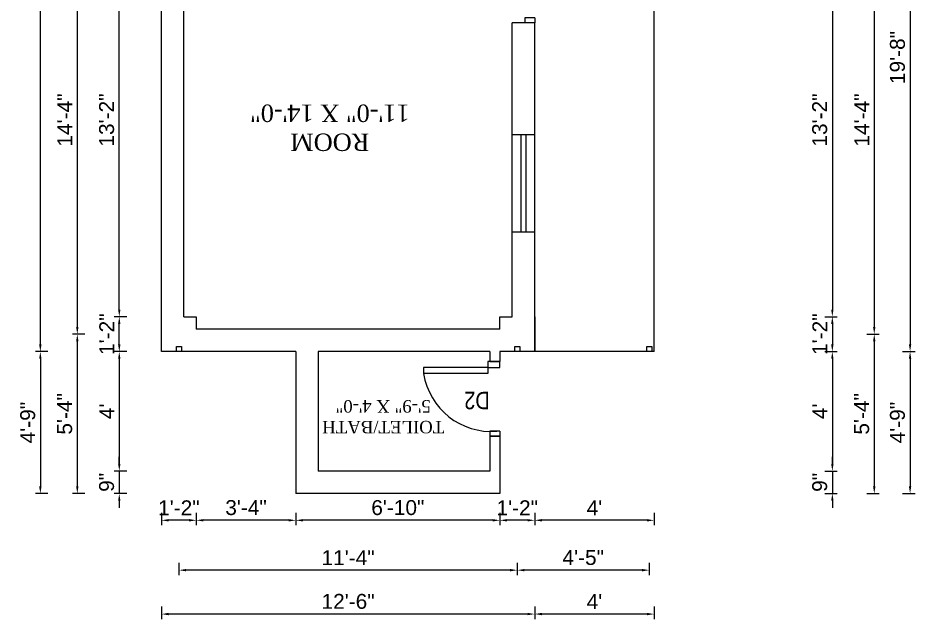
# Model space of a CAD drawing. Header units: inches. Extents: x 0 to 383786, y -45810 to 0.
# Drawn here: x 363844.1 to 364204.6, y -41003.8 to -40762.4 of the extents above; entities that cross this region are included whole.
import ezdxf

# ---------------------------------------------------------------- set-up
doc = ezdxf.new("R2010")
doc.units = ezdxf.units.IN
doc.header["$LTSCALE"] = 2
doc.header["$MEASUREMENT"] = 0
doc.header["$PDMODE"] = 34
doc.layers.get('0').update_dxf_attribs({"linetype": 'CONTINUOUS'})
doc.layers.get('DEFPOINTS').update_dxf_attribs({"color": 141, "linetype": 'CONTINUOUS'})
for name, color, linetype, lineweight in [('dimension', 160, 'CONTINUOUS', 15), ('steps', 253, 'CONTINUOUS', 20), ('truss', 1, 'CONTINUOUS', 25)]:
    doc.layers.add(name, color=color, linetype=linetype, lineweight=lineweight)
doc.styles.add('Lettring Text', font='arial.ttf')
doc.styles.get("Standard").update_dxf_attribs({"font": 'ARIALN.TTF'})
doc.dimstyles.new('Copy of Standard', dxfattribs={"dimtxt": 6, "dimasz": 2.875, "dimexe": 2, "dimexo": 4, "dimgap": 2, "dimtad": 1, "dimdec": 0, "dimrnd": 1, "dimzin": 0, "dimdsep": 46, "dimlunit": 4, "dimtxsty": 'Lettring Text', "dimcen": 0.1, "dimclrd": 7, "dimclre": 7, "dimclrt": 7, "dimazin": 0, "dimtfac": 0.645, "dimtdec": 0, "dimtmove": 1, "dimatfit": 0, "dimfxl": 3, "dimfxlon": 1, "dimtfillclr": 256, "dimtolj": 1, "dimtzin": 0, "dimlwd": -1, "dimlwe": -1, "dimarcsym": 2})

# ---------------------------------------------------------------- blocks, each defined once
blk = doc.blocks.new('*D646')
at = {"layer": 'DEFPOINTS', "color": 0, "ltscale": 0.5, "transparency": 16777216}
for p in [(364051.81, -40896.4), (364099.81, -40896.4), (364051.81, -40964.14)]:
    blk.add_point(p, dxfattribs=at)
at = {"layer": 'steps', "color": 7, "ltscale": 0.5, "transparency": 16777216}
for p, q in [((364051.81, -40961.14), (364051.81, -40966.14)), ((364099.81, -40961.14), (364099.81, -40966.14)), ((364096.93, -40964.14), (364054.68, -40964.14))]:
    blk.add_line(p, q, dxfattribs=at)
for points in [[(364054.68, -40963.66), (364054.68, -40964.62), (364051.81, -40964.14)], [(364096.93, -40963.66), (364096.93, -40964.62), (364099.81, -40964.14)]]:
    blk.add_solid(points, dxfattribs=at)
at = {"layer": 'steps', "color": 7, "ltscale": 0.5, "transparency": 16777216, "insert": (364075.81, -40959.14), "char_height": 6, "attachment_point": 5, "style": 'Lettring Text'}
blk.add_mtext("\\A1;4'", dxfattribs=at)
blk = doc.blocks.new('*D647')
at = {"layer": 'DEFPOINTS', "color": 0, "ltscale": 0.5, "transparency": 16777216}
for p in [(364051.81, -40896.4), (364037.81, -40953.4), (364037.81, -40964.14)]:
    blk.add_point(p, dxfattribs=at)
at = {"layer": 'steps', "color": 7, "ltscale": 0.5, "transparency": 16777216}
for p, q in [((364037.81, -40961.14), (364037.81, -40966.14)), ((364051.81, -40961.14), (364051.81, -40966.14)), ((364048.93, -40964.14), (364040.68, -40964.14))]:
    blk.add_line(p, q, dxfattribs=at)
for points in [[(364040.68, -40963.66), (364040.68, -40964.62), (364037.81, -40964.14)], [(364048.93, -40963.66), (364048.93, -40964.62), (364051.81, -40964.14)]]:
    blk.add_solid(points, dxfattribs=at)
at = {"layer": 'steps', "color": 7, "ltscale": 0.5, "transparency": 16777216, "insert": (364044.81, -40959.13), "char_height": 6, "attachment_point": 5, "style": 'Lettring Text'}
blk.add_mtext('\\A1;1\'-2"', dxfattribs=at)
blk = doc.blocks.new('*D648')
at = {"layer": 'DEFPOINTS', "color": 0, "ltscale": 0.5, "transparency": 16777216}
for p in [(363955.81, -40953.4), (364037.81, -40953.4), (363955.81, -40964.14)]:
    blk.add_point(p, dxfattribs=at)
at = {"layer": 'steps', "color": 7, "ltscale": 0.5, "transparency": 16777216}
for p, q in [((363955.81, -40961.14), (363955.81, -40966.14)), ((364037.81, -40961.14), (364037.81, -40966.14)), ((364034.93, -40964.14), (363958.68, -40964.14))]:
    blk.add_line(p, q, dxfattribs=at)
for points in [[(363958.68, -40963.66), (363958.68, -40964.62), (363955.81, -40964.14)], [(364034.93, -40963.66), (364034.93, -40964.62), (364037.81, -40964.14)]]:
    blk.add_solid(points, dxfattribs=at)
at = {"layer": 'steps', "color": 7, "ltscale": 0.5, "transparency": 16777216, "insert": (363996.81, -40959.08), "char_height": 6, "attachment_point": 5, "style": 'Lettring Text'}
blk.add_mtext('\\A1;6\'-10"', dxfattribs=at)
blk = doc.blocks.new('*D649')
at = {"layer": 'DEFPOINTS', "color": 0, "ltscale": 0.5, "transparency": 16777216}
for p in [(363915.81, -40887.4), (363955.81, -40953.4), (363915.81, -40964.14)]:
    blk.add_point(p, dxfattribs=at)
at = {"layer": 'steps', "color": 7, "ltscale": 0.5, "transparency": 16777216}
for p, q in [((363915.81, -40961.14), (363915.81, -40966.14)), ((363955.81, -40961.14), (363955.81, -40966.14)), ((363952.93, -40964.14), (363918.68, -40964.14))]:
    blk.add_line(p, q, dxfattribs=at)
for points in [[(363918.68, -40963.66), (363918.68, -40964.62), (363915.81, -40964.14)], [(363952.93, -40963.66), (363952.93, -40964.62), (363955.81, -40964.14)]]:
    blk.add_solid(points, dxfattribs=at)
at = {"layer": 'steps', "color": 7, "ltscale": 0.5, "transparency": 16777216, "insert": (363935.81, -40959.07), "char_height": 6, "attachment_point": 5, "style": 'Lettring Text'}
blk.add_mtext('\\A1;3\'-4"', dxfattribs=at)
blk = doc.blocks.new('*D650')
at = {"layer": 'DEFPOINTS', "color": 0, "ltscale": 0.5, "transparency": 16777216}
for p in [(363915.81, -40887.4), (363901.81, -40896.4), (363901.81, -40964.14)]:
    blk.add_point(p, dxfattribs=at)
at = {"layer": 'steps', "color": 7, "ltscale": 0.5, "transparency": 16777216}
for p, q in [((363901.81, -40961.14), (363901.81, -40966.14)), ((363915.81, -40961.14), (363915.81, -40966.14)), ((363912.93, -40964.14), (363904.68, -40964.14))]:
    blk.add_line(p, q, dxfattribs=at)
for points in [[(363904.68, -40963.66), (363904.68, -40964.62), (363901.81, -40964.14)], [(363912.93, -40963.66), (363912.93, -40964.62), (363915.81, -40964.14)]]:
    blk.add_solid(points, dxfattribs=at)
at = {"layer": 'steps', "color": 7, "ltscale": 0.5, "transparency": 16777216, "insert": (363908.81, -40959.13), "char_height": 6, "attachment_point": 5, "style": 'Lettring Text'}
blk.add_mtext('\\A1;1\'-2"', dxfattribs=at)
blk = doc.blocks.new('*D651')
at = {"layer": 'DEFPOINTS', "color": 0, "ltscale": 0.5, "transparency": 16777216}
for p in [(364044.81, -40889.4), (364097.81, -40895.4), (364044.81, -40984.17)]:
    blk.add_point(p, dxfattribs=at)
at = {"layer": 'steps', "color": 7, "ltscale": 0.5, "transparency": 16777216}
for p, q in [((364044.81, -40981.17), (364044.81, -40986.17)), ((364097.81, -40981.17), (364097.81, -40986.17)), ((364094.93, -40984.17), (364047.68, -40984.17))]:
    blk.add_line(p, q, dxfattribs=at)
for points in [[(364047.68, -40983.69), (364047.68, -40984.65), (364044.81, -40984.17)], [(364094.93, -40983.69), (364094.93, -40984.65), (364097.81, -40984.17)]]:
    blk.add_solid(points, dxfattribs=at)
at = {"layer": 'steps', "color": 7, "ltscale": 0.5, "transparency": 16777216, "insert": (364071.31, -40979.12), "char_height": 6, "attachment_point": 5, "style": 'Lettring Text'}
blk.add_mtext('\\A1;4\'-5"', dxfattribs=at)
blk = doc.blocks.new('*D652')
at = {"layer": 'DEFPOINTS', "color": 0, "ltscale": 0.5, "transparency": 16777216}
for p in [(364044.81, -40889.4), (363908.81, -40895.4), (363908.81, -40984.17)]:
    blk.add_point(p, dxfattribs=at)
at = {"layer": 'steps', "color": 7, "ltscale": 0.5, "transparency": 16777216}
for p, q in [((363908.81, -40981.17), (363908.81, -40986.17)), ((364044.81, -40981.17), (364044.81, -40986.17)), ((364041.93, -40984.17), (363911.68, -40984.17))]:
    blk.add_line(p, q, dxfattribs=at)
for points in [[(363911.68, -40983.69), (363911.68, -40984.65), (363908.81, -40984.17)], [(364041.93, -40983.69), (364041.93, -40984.65), (364044.81, -40984.17)]]:
    blk.add_solid(points, dxfattribs=at)
at = {"layer": 'steps', "color": 7, "ltscale": 0.5, "transparency": 16777216, "insert": (363976.81, -40979.16), "char_height": 6, "attachment_point": 5, "style": 'Lettring Text'}
blk.add_mtext('\\A1;11\'-4"', dxfattribs=at)
blk = doc.blocks.new('*D653')
at = {"layer": 'DEFPOINTS', "color": 0, "ltscale": 0.5, "transparency": 16777216}
for p in [(364051.81, -40896.4), (364099.81, -40896.4), (364051.81, -41001.8)]:
    blk.add_point(p, dxfattribs=at)
at = {"layer": 'steps', "color": 7, "ltscale": 0.5, "transparency": 16777216}
for p, q in [((364051.81, -40998.8), (364051.81, -41003.8)), ((364099.81, -40998.8), (364099.81, -41003.8)), ((364096.93, -41001.8), (364054.68, -41001.8))]:
    blk.add_line(p, q, dxfattribs=at)
for points in [[(364054.68, -41001.32), (364054.68, -41002.28), (364051.81, -41001.8)], [(364096.93, -41001.32), (364096.93, -41002.28), (364099.81, -41001.8)]]:
    blk.add_solid(points, dxfattribs=at)
at = {"layer": 'steps', "color": 7, "ltscale": 0.5, "transparency": 16777216, "insert": (364075.81, -40996.8), "char_height": 6, "attachment_point": 5, "style": 'Lettring Text'}
blk.add_mtext("\\A1;4'", dxfattribs=at)
blk = doc.blocks.new('*D654')
at = {"layer": 'DEFPOINTS', "color": 0, "ltscale": 0.5, "transparency": 16777216}
for p in [(363901.81, -40896.4), (364051.81, -40896.4), (363901.81, -41001.8)]:
    blk.add_point(p, dxfattribs=at)
at = {"layer": 'steps', "color": 7, "ltscale": 0.5, "transparency": 16777216}
for p, q in [((363901.81, -40998.8), (363901.81, -41003.8)), ((364051.81, -40998.8), (364051.81, -41003.8)), ((364048.93, -41001.8), (363904.68, -41001.8))]:
    blk.add_line(p, q, dxfattribs=at)
for points in [[(363904.68, -41001.32), (363904.68, -41002.28), (363901.81, -41001.8)], [(364048.93, -41001.32), (364048.93, -41002.28), (364051.81, -41001.8)]]:
    blk.add_solid(points, dxfattribs=at)
at = {"layer": 'steps', "color": 7, "ltscale": 0.5, "transparency": 16777216, "insert": (363976.81, -40996.74), "char_height": 6, "attachment_point": 5, "style": 'Lettring Text'}
blk.add_mtext('\\A1;12\'-6"', dxfattribs=at)
blk = doc.blocks.new('*D655')
at = {"layer": 'DEFPOINTS', "color": 0, "ltscale": 0.5, "transparency": 16777216}
for p in [(363884.86, -40882.4), (363901.81, -40882.4), (363901.81, -40896.4)]:
    blk.add_point(p, dxfattribs=at)
at = {"layer": 'steps', "color": 7, "ltscale": 0.5, "transparency": 16777216}
for p, q in [((363887.86, -40882.4), (363882.86, -40882.4)), ((363884.86, -40893.53), (363884.86, -40885.28)), ((363887.86, -40896.4), (363882.86, -40896.4))]:
    blk.add_line(p, q, dxfattribs=at)
for points in [[(363884.38, -40885.28), (363885.33, -40885.28), (363884.86, -40882.4)], [(363884.38, -40893.53), (363885.33, -40893.53), (363884.86, -40896.4)]]:
    blk.add_solid(points, dxfattribs=at)
at = {"layer": 'steps', "color": 7, "ltscale": 0.5, "transparency": 16777216, "insert": (363879.84, -40889.4), "char_height": 6, "attachment_point": 5, "rotation": 90, "style": 'Lettring Text'}
blk.add_mtext('\\A1;1\'-2"', dxfattribs=at)
blk = doc.blocks.new('*D656')
at = {"layer": 'DEFPOINTS', "color": 0, "ltscale": 0.5, "transparency": 16777216}
for p in [(363901.81, -40896.4), (363884.86, -40944.4), (363964.81, -40944.4)]:
    blk.add_point(p, dxfattribs=at)
at = {"layer": 'steps', "color": 7, "ltscale": 0.5, "transparency": 16777216}
for p, q in [((363887.86, -40896.4), (363882.86, -40896.4)), ((363884.86, -40899.28), (363884.86, -40941.53)), ((363887.86, -40944.4), (363882.86, -40944.4))]:
    blk.add_line(p, q, dxfattribs=at)
for points in [[(363884.38, -40899.28), (363885.33, -40899.28), (363884.86, -40896.4)], [(363884.38, -40941.53), (363885.33, -40941.53), (363884.86, -40944.4)]]:
    blk.add_solid(points, dxfattribs=at)
at = {"layer": 'steps', "color": 7, "ltscale": 0.5, "transparency": 16777216, "insert": (363879.86, -40920.4), "char_height": 6, "attachment_point": 5, "rotation": 90, "style": 'Lettring Text'}
blk.add_mtext("\\A1;4'", dxfattribs=at)
blk = doc.blocks.new('*D657')
at = {"layer": 'DEFPOINTS', "color": 0, "ltscale": 0.5, "transparency": 16777216}
for p in [(363964.81, -40944.4), (363884.86, -40953.4), (363955.81, -40953.4)]:
    blk.add_point(p, dxfattribs=at)
at = {"layer": 'steps', "color": 7, "ltscale": 0.5, "transparency": 16777216}
for p, q in [((363884.86, -40941.53), (363884.86, -40938.65)), ((363887.86, -40944.4), (363882.86, -40944.4)), ((363884.86, -40944.4), (363884.86, -40953.4)), ((363887.86, -40953.4), (363882.86, -40953.4)), ((363884.86, -40956.28), (363884.86, -40959.15))]:
    blk.add_line(p, q, dxfattribs=at)
for points in [[(363884.38, -40941.53), (363885.33, -40941.53), (363884.86, -40944.4)], [(363884.38, -40956.28), (363885.33, -40956.28), (363884.86, -40953.4)]]:
    blk.add_solid(points, dxfattribs=at)
at = {"layer": 'steps', "color": 7, "ltscale": 0.5, "transparency": 16777216, "insert": (363879.79, -40948.9), "char_height": 6, "attachment_point": 5, "rotation": 90, "style": 'Lettring Text'}
blk.add_mtext('\\A1;9"', dxfattribs=at)
blk = doc.blocks.new('*D658')
at = {"layer": 'DEFPOINTS', "color": 0, "ltscale": 0.5, "transparency": 16777216}
for p in [(363884.86, -40724.4), (363901.81, -40724.4), (363901.81, -40882.4)]:
    blk.add_point(p, dxfattribs=at)
at = {"layer": 'steps', "color": 7, "ltscale": 0.5, "transparency": 16777216}
for p, q in [((363887.86, -40724.4), (363882.86, -40724.4)), ((363884.86, -40879.53), (363884.86, -40727.28)), ((363887.86, -40882.4), (363882.86, -40882.4))]:
    blk.add_line(p, q, dxfattribs=at)
for points in [[(363884.38, -40727.28), (363885.33, -40727.28), (363884.86, -40724.4)], [(363884.38, -40879.53), (363885.33, -40879.53), (363884.86, -40882.4)]]:
    blk.add_solid(points, dxfattribs=at)
at = {"layer": 'steps', "color": 7, "ltscale": 0.5, "transparency": 16777216, "insert": (363879.79, -40803.4), "char_height": 6, "attachment_point": 5, "rotation": 90, "style": 'Lettring Text'}
blk.add_mtext('\\A1;13\'-2"', dxfattribs=at)
blk = doc.blocks.new('*D663')
at = {"layer": 'DEFPOINTS', "color": 0, "ltscale": 0.5, "transparency": 16777216}
for p in [(363901.81, -40717.4), (363868, -40889.4), (363901.81, -40889.4)]:
    blk.add_point(p, dxfattribs=at)
at = {"layer": 'steps', "color": 7, "ltscale": 0.5, "transparency": 16777216}
for p, q in [((363871, -40717.4), (363866, -40717.4)), ((363868, -40720.28), (363868, -40886.53)), ((363871, -40889.4), (363866, -40889.4))]:
    blk.add_line(p, q, dxfattribs=at)
for points in [[(363867.52, -40720.28), (363868.48, -40720.28), (363868, -40717.4)], [(363867.52, -40886.53), (363868.48, -40886.53), (363868, -40889.4)]]:
    blk.add_solid(points, dxfattribs=at)
at = {"layer": 'steps', "color": 7, "ltscale": 0.5, "transparency": 16777216, "insert": (363862.98, -40803.4), "char_height": 6, "attachment_point": 5, "rotation": 90, "style": 'Lettring Text'}
blk.add_mtext('\\A1;14\'-4"', dxfattribs=at)
blk = doc.blocks.new('*D664')
at = {"layer": 'DEFPOINTS', "color": 0, "ltscale": 0.5, "transparency": 16777216}
for p in [(363901.81, -40889.4), (363868, -40953.4), (363955.81, -40953.4)]:
    blk.add_point(p, dxfattribs=at)
at = {"layer": 'steps', "color": 7, "ltscale": 0.5, "transparency": 16777216}
for p, q in [((363871, -40889.4), (363866, -40889.4)), ((363868, -40892.28), (363868, -40950.53)), ((363871, -40953.4), (363866, -40953.4))]:
    blk.add_line(p, q, dxfattribs=at)
for points in [[(363867.52, -40892.28), (363868.48, -40892.28), (363868, -40889.4)], [(363867.52, -40950.53), (363868.48, -40950.53), (363868, -40953.4)]]:
    blk.add_solid(points, dxfattribs=at)
at = {"layer": 'steps', "color": 7, "ltscale": 0.5, "transparency": 16777216, "insert": (363862.94, -40921.4), "char_height": 6, "attachment_point": 5, "rotation": 90, "style": 'Lettring Text'}
blk.add_mtext('\\A1;5\'-4"', dxfattribs=at)
blk = doc.blocks.new('*D665')
at = {"layer": 'DEFPOINTS', "color": 0, "ltscale": 0.5, "transparency": 16777216}
for p in [(363853.14, -40569.4), (363901.81, -40569.4), (363901.81, -40896.4)]:
    blk.add_point(p, dxfattribs=at)
at = {"layer": 'steps', "color": 7, "ltscale": 0.5, "transparency": 16777216}
for p, q in [((363856.14, -40569.4), (363851.14, -40569.4)), ((363853.14, -40893.53), (363853.14, -40572.28)), ((363856.14, -40896.4), (363851.14, -40896.4))]:
    blk.add_line(p, q, dxfattribs=at)
for points in [[(363852.66, -40572.28), (363853.62, -40572.28), (363853.14, -40569.4)], [(363852.66, -40893.53), (363853.62, -40893.53), (363853.14, -40896.4)]]:
    blk.add_solid(points, dxfattribs=at)
at = {"layer": 'steps', "color": 7, "ltscale": 0.5, "transparency": 16777216, "insert": (363848.08, -40732.9), "char_height": 6, "attachment_point": 5, "rotation": 90, "style": 'Lettring Text'}
blk.add_mtext('\\A1;27\'-3"', dxfattribs=at)
blk = doc.blocks.new('*D666')
at = {"layer": 'DEFPOINTS', "color": 0, "ltscale": 0.5, "transparency": 16777216}
for p in [(363901.81, -40896.4), (363853.14, -40953.4), (363955.81, -40953.4)]:
    blk.add_point(p, dxfattribs=at)
at = {"layer": 'steps', "color": 7, "ltscale": 0.5, "transparency": 16777216}
for p, q in [((363856.14, -40896.4), (363851.14, -40896.4)), ((363853.14, -40899.28), (363853.14, -40950.53)), ((363856.14, -40953.4), (363851.14, -40953.4))]:
    blk.add_line(p, q, dxfattribs=at)
for points in [[(363852.66, -40899.28), (363853.62, -40899.28), (363853.14, -40896.4)], [(363852.66, -40950.53), (363853.62, -40950.53), (363853.14, -40953.4)]]:
    blk.add_solid(points, dxfattribs=at)
at = {"layer": 'steps', "color": 7, "ltscale": 0.5, "transparency": 16777216, "insert": (363848.08, -40924.9), "char_height": 6, "attachment_point": 5, "rotation": 90, "style": 'Lettring Text'}
blk.add_mtext('\\A1;4\'-9"', dxfattribs=at)
blk = doc.blocks.new('*D636')
at = {"layer": 'DEFPOINTS', "color": 0, "ltscale": 0.5, "transparency": 16777216}
for p in [(364042.81, -40724.4), (364051.81, -40882.4), (364171.41, -40882.4)]:
    blk.add_point(p, dxfattribs=at)
at = {"layer": 'steps', "color": 7, "ltscale": 0.5, "transparency": 16777216}
for p, q in [((364168.41, -40724.4), (364173.41, -40724.4)), ((364171.41, -40727.28), (364171.41, -40879.53)), ((364168.41, -40882.4), (364173.41, -40882.4))]:
    blk.add_line(p, q, dxfattribs=at)
for points in [[(364170.93, -40727.28), (364171.89, -40727.28), (364171.41, -40724.4)], [(364170.93, -40879.53), (364171.89, -40879.53), (364171.41, -40882.4)]]:
    blk.add_solid(points, dxfattribs=at)
at = {"layer": 'steps', "color": 7, "ltscale": 0.5, "transparency": 16777216, "insert": (364166.35, -40803.4), "char_height": 6, "attachment_point": 5, "rotation": 90, "style": 'Lettring Text'}
blk.add_mtext('\\A1;13\'-2"', dxfattribs=at)
blk = doc.blocks.new('*D637')
at = {"layer": 'DEFPOINTS', "color": 0, "ltscale": 0.5, "transparency": 16777216}
for p in [(364051.81, -40882.4), (364051.81, -40896.4), (364171.41, -40896.4)]:
    blk.add_point(p, dxfattribs=at)
at = {"layer": 'steps', "color": 7, "ltscale": 0.5, "transparency": 16777216}
for p, q in [((364168.41, -40882.4), (364173.41, -40882.4)), ((364171.41, -40885.28), (364171.41, -40893.53)), ((364168.41, -40896.4), (364173.41, -40896.4))]:
    blk.add_line(p, q, dxfattribs=at)
for points in [[(364170.93, -40885.28), (364171.89, -40885.28), (364171.41, -40882.4)], [(364170.93, -40893.53), (364171.89, -40893.53), (364171.41, -40896.4)]]:
    blk.add_solid(points, dxfattribs=at)
at = {"layer": 'steps', "color": 7, "ltscale": 0.5, "transparency": 16777216, "insert": (364166.4, -40889.4), "char_height": 6, "attachment_point": 5, "rotation": 90, "style": 'Lettring Text'}
blk.add_mtext('\\A1;1\'-2"', dxfattribs=at)
blk = doc.blocks.new('*D638')
at = {"layer": 'DEFPOINTS', "color": 0, "ltscale": 0.5, "transparency": 16777216}
for p in [(364051.81, -40896.4), (364033.81, -40944.4), (364171.41, -40944.4)]:
    blk.add_point(p, dxfattribs=at)
at = {"layer": 'steps', "color": 7, "ltscale": 0.5, "transparency": 16777216}
for p, q in [((364168.41, -40896.4), (364173.41, -40896.4)), ((364171.41, -40899.28), (364171.41, -40941.53)), ((364168.41, -40944.4), (364173.41, -40944.4))]:
    blk.add_line(p, q, dxfattribs=at)
for points in [[(364170.93, -40899.28), (364171.89, -40899.28), (364171.41, -40896.4)], [(364170.93, -40941.53), (364171.89, -40941.53), (364171.41, -40944.4)]]:
    blk.add_solid(points, dxfattribs=at)
at = {"layer": 'steps', "color": 7, "ltscale": 0.5, "transparency": 16777216, "insert": (364166.41, -40920.4), "char_height": 6, "attachment_point": 5, "rotation": 90, "style": 'Lettring Text'}
blk.add_mtext("\\A1;4'", dxfattribs=at)
blk = doc.blocks.new('*D639')
at = {"layer": 'DEFPOINTS', "color": 0, "ltscale": 0.5, "transparency": 16777216}
for p in [(364033.81, -40944.4), (364037.81, -40953.4), (364171.41, -40953.4)]:
    blk.add_point(p, dxfattribs=at)
at = {"layer": 'steps', "color": 7, "ltscale": 0.5, "transparency": 16777216}
for p, q in [((364171.41, -40941.53), (364171.41, -40938.65)), ((364168.41, -40944.4), (364173.41, -40944.4)), ((364171.41, -40944.4), (364171.41, -40953.4)), ((364168.41, -40953.4), (364173.41, -40953.4)), ((364171.41, -40956.28), (364171.41, -40959.15))]:
    blk.add_line(p, q, dxfattribs=at)
for points in [[(364170.93, -40941.53), (364171.89, -40941.53), (364171.41, -40944.4)], [(364170.93, -40956.28), (364171.89, -40956.28), (364171.41, -40953.4)]]:
    blk.add_solid(points, dxfattribs=at)
at = {"layer": 'steps', "color": 7, "ltscale": 0.5, "transparency": 16777216, "insert": (364166.35, -40948.9), "char_height": 6, "attachment_point": 5, "rotation": 90, "style": 'Lettring Text'}
blk.add_mtext('\\A1;9"', dxfattribs=at)
blk = doc.blocks.new('*D641')
at = {"layer": 'DEFPOINTS', "color": 0, "ltscale": 0.5, "transparency": 16777216}
for p in [(363901.81, -40717.4), (364051.81, -40889.4), (364188.26, -40889.4)]:
    blk.add_point(p, dxfattribs=at)
at = {"layer": 'steps', "color": 7, "ltscale": 0.5, "transparency": 16777216}
for p, q in [((364185.26, -40717.4), (364190.26, -40717.4)), ((364188.26, -40720.28), (364188.26, -40886.53)), ((364185.26, -40889.4), (364190.26, -40889.4))]:
    blk.add_line(p, q, dxfattribs=at)
for points in [[(364187.78, -40720.28), (364188.74, -40720.28), (364188.26, -40717.4)], [(364187.78, -40886.53), (364188.74, -40886.53), (364188.26, -40889.4)]]:
    blk.add_solid(points, dxfattribs=at)
at = {"layer": 'steps', "color": 7, "ltscale": 0.5, "transparency": 16777216, "insert": (364183.25, -40803.4), "char_height": 6, "attachment_point": 5, "rotation": 90, "style": 'Lettring Text'}
blk.add_mtext('\\A1;14\'-4"', dxfattribs=at)
blk = doc.blocks.new('*D642')
at = {"layer": 'DEFPOINTS', "color": 0, "ltscale": 0.5, "transparency": 16777216}
for p in [(364051.81, -40889.4), (364037.81, -40953.4), (364188.26, -40953.4)]:
    blk.add_point(p, dxfattribs=at)
at = {"layer": 'steps', "color": 7, "ltscale": 0.5, "transparency": 16777216}
for p, q in [((364185.26, -40889.4), (364190.26, -40889.4)), ((364188.26, -40892.28), (364188.26, -40950.53)), ((364185.26, -40953.4), (364190.26, -40953.4))]:
    blk.add_line(p, q, dxfattribs=at)
for points in [[(364187.78, -40892.28), (364188.74, -40892.28), (364188.26, -40889.4)], [(364187.78, -40950.53), (364188.74, -40950.53), (364188.26, -40953.4)]]:
    blk.add_solid(points, dxfattribs=at)
at = {"layer": 'steps', "color": 7, "ltscale": 0.5, "transparency": 16777216, "insert": (364183.21, -40921.4), "char_height": 6, "attachment_point": 5, "rotation": 90, "style": 'Lettring Text'}
blk.add_mtext('\\A1;5\'-4"', dxfattribs=at)
blk = doc.blocks.new('*D644')
at = {"layer": 'DEFPOINTS', "color": 0, "ltscale": 0.5, "transparency": 16777216}
for p in [(364159.81, -40660.17), (364099.81, -40896.4), (364202.65, -40896.4)]:
    blk.add_point(p, dxfattribs=at)
at = {"layer": 'steps', "color": 7, "ltscale": 0.5, "transparency": 16777216}
for p, q in [((364199.65, -40660.17), (364204.65, -40660.17)), ((364202.65, -40663.04), (364202.65, -40893.53)), ((364199.65, -40896.4), (364204.65, -40896.4))]:
    blk.add_line(p, q, dxfattribs=at)
for points in [[(364202.17, -40663.04), (364203.13, -40663.04), (364202.65, -40660.17)], [(364202.17, -40893.53), (364203.13, -40893.53), (364202.65, -40896.4)]]:
    blk.add_solid(points, dxfattribs=at)
at = {"layer": 'steps', "color": 7, "ltscale": 0.5, "transparency": 16777216, "insert": (364197.59, -40778.29), "char_height": 6, "attachment_point": 5, "rotation": 90, "style": 'Lettring Text'}
blk.add_mtext('\\A1;19\'-8"', dxfattribs=at)
blk = doc.blocks.new('*D645')
at = {"layer": 'DEFPOINTS', "color": 0, "ltscale": 0.5, "transparency": 16777216}
for p in [(364099.81, -40896.4), (364037.81, -40953.4), (364202.65, -40953.4)]:
    blk.add_point(p, dxfattribs=at)
at = {"layer": 'steps', "color": 7, "ltscale": 0.5, "transparency": 16777216}
for p, q in [((364199.65, -40896.4), (364204.65, -40896.4)), ((364202.65, -40899.28), (364202.65, -40950.53)), ((364199.65, -40953.4), (364204.65, -40953.4))]:
    blk.add_line(p, q, dxfattribs=at)
for points in [[(364202.17, -40899.28), (364203.13, -40899.28), (364202.65, -40896.4)], [(364202.17, -40950.53), (364203.13, -40950.53), (364202.65, -40953.4)]]:
    blk.add_solid(points, dxfattribs=at)
at = {"layer": 'steps', "color": 7, "ltscale": 0.5, "transparency": 16777216, "insert": (364197.59, -40924.9), "char_height": 6, "attachment_point": 5, "rotation": 90, "style": 'Lettring Text'}
blk.add_mtext('\\A1;4\'-9"', dxfattribs=at)

msp = doc.modelspace()

# ---------------------------------------------------------------- linework, layer by layer
at = {"color": 242, "ltscale": 0.5, "true_color": 0xcd2027}
for p, q in [((363901.81, -40896.4), (363901.81, -40569.4)), ((364099.81, -40896.4), (364099.81, -40660.4)), ((363910.81, -40882.4), (363910.81, -40724.4)), ((364042.81, -40882.4), (364042.81, -40764.4)), ((364051.81, -40896.4), (364051.81, -40764.4))]:
    msp.add_line(p, q, dxfattribs=at)
at = {"ltscale": 0.5}
for p, q in [((364051.81, -40764.4), (364042.81, -40764.4)), ((364051.81, -40809.4), (364042.81, -40809.4)), ((364046.31, -40848.4), (364046.31, -40809.4)), ((364048.31, -40848.4), (364048.31, -40809.4)), ((364051.81, -40848.4), (364042.81, -40848.4)), ((364037.81, -40887.4), (363915.81, -40887.4)), ((363955.81, -40896.4), (363901.81, -40896.4)), ((363955.81, -40896.4), (363955.81, -40953.4)), ((364033.81, -40896.4), (363964.81, -40896.4)), ((363964.81, -40896.4), (363964.81, -40944.4)), ((364033.81, -40896.4), (364033.81, -40900.4)), ((364033.81, -40896.4), (364033.81, -40900.4)), ((364037.81, -40896.4), (364037.81, -40900.4)), ((364099.81, -40896.4), (364051.81, -40896.4)), ((364033.81, -40900.4), (364037.81, -40900.4)), ((364033.81, -40930.4), (364033.81, -40944.4)), ((364033.81, -40930.4), (364037.81, -40930.4)), ((364037.81, -40930.4), (364037.81, -40953.4)), ((364033.81, -40944.4), (363964.81, -40944.4)), ((364037.81, -40953.4), (363955.81, -40953.4))]:
    msp.add_line(p, q, dxfattribs=at)
for points in [[(363915.81, -40896.4), (363901.81, -40896.4), (363901.81, -40882.4)], [(363910.81, -40882.4), (363915.81, -40882.4), (363915.81, -40887.4)], [(364051.81, -40882.4), (364051.81, -40896.4), (364037.81, -40896.4)], [(364037.81, -40887.4), (364037.81, -40882.4), (364042.81, -40882.4)]]:
    msp.add_lwpolyline(points, dxfattribs=at)
for points in [[(363907.81, -40896.4), (363907.81, -40894.4), (363909.81, -40894.4), (363909.81, -40896.4)], [(364043.81, -40896.4), (364043.81, -40894.4), (364045.81, -40894.4), (364045.81, -40896.4)], [(364096.81, -40896.4), (364096.81, -40894.4), (364098.81, -40894.4), (364098.81, -40896.4)]]:
    msp.add_lwpolyline(points, close=True, dxfattribs=at)
at = {"layer": 'dimension', "ltscale": 7}
for p, q in [((364051.81, -40762.4), (364047.81, -40762.4)), ((364047.81, -40762.4), (364047.81, -40764.4)), ((364051.81, -40762.4), (364051.81, -40764.4)), ((364051.81, -40764.4), (364047.81, -40764.4)), ((364033.01, -40902.8), (364007.13, -40902.8)), ((364007.13, -40902.8), (364007.13, -40905.2)), ((364033.01, -40900.4), (364033.01, -40902.8)), ((364037.81, -40900.4), (364033.01, -40900.4)), ((364033.01, -40902.8), (364037.81, -40902.8)), ((364033.01, -40902.8), (364033.01, -40905.2)), ((364037.81, -40902.8), (364037.81, -40900.4)), ((364033.01, -40905.2), (364007.13, -40905.2)), ((364037.81, -40928.4), (364033.81, -40928.4)), ((364033.81, -40928.4), (364033.81, -40930.4)), ((364037.81, -40928.4), (364037.81, -40930.4)), ((364037.81, -40930.4), (364033.81, -40930.4))]:
    msp.add_line(p, q, dxfattribs=at)
msp.add_arc((364034.45, -40900.81), 27.67, 189.1337, 274.3044, dxfattribs=at)
at = {"layer": 'truss', "ltscale": 7}
for p, q in [((364037.81, -40900.4), (364033.81, -40900.4)), ((364037.81, -40902.8), (364037.81, -40900.4))]:
    msp.add_line(p, q, dxfattribs=at)

# ---------------------------------------------------------------- texts
at = {"layer": 'steps', "color": 7, "ltscale": 0.3, "width": 70.3269, "attachment_point": 2, "rotation": 180}
for s, insert, char_height in [('{\\fTimes New Roman|b0|i0|c0|p18;ROOM \\P11\'-0" X 14\'-0"}', (363969.45, -40815.85), 7), ('{\\fTimes New Roman|b0|i0|c0|p18;TOILET/BATH \\P5\'-9" X 4\'-0"}', (363990.92, -40929.23), 5)]:
    msp.add_mtext(s, dxfattribs=dict(at, insert=insert, char_height=char_height))
at = {"layer": 'steps', "color": 7, "ltscale": 0.3, "insert": (364028.63, -40912.55), "char_height": 7, "attachment_point": 8, "rotation": 180}
msp.add_mtext_dynamic_manual_height_columns('D2', width=18.6213, gutter_width=40, heights=[0], dxfattribs=at)

# ---------------------------------------------------------------- dimensions: what is measured, and where the dimension line sits
at = {"layer": 'steps', "ltscale": 0.5}
for base, p1, p2, angle, picture, middle in [((363853.14, -40569.4), (363901.81, -40896.4), (363901.81, -40569.4), 270, '*D665', (363848.08, -40732.9)), ((364202.65, -40896.4), (364159.81, -40660.17), (364099.81, -40896.4), 270, '*D644', (364197.59, -40778.29)), ((363868, -40889.4), (363901.81, -40717.4), (363901.81, -40889.4), 270, '*D663', (363862.98, -40803.4)), ((364188.26, -40889.4), (363901.81, -40717.4), (364051.81, -40889.4), 270, '*D641', (364183.25, -40803.4)), ((363884.86, -40724.4), (363901.81, -40882.4), (363901.81, -40724.4), 270, '*D658', (363879.79, -40803.4)), ((364171.41, -40882.4), (364042.81, -40724.4), (364051.81, -40882.4), 270, '*D636', (364166.35, -40803.4)), ((363915.81, -40964.14), (363955.81, -40953.4), (363915.81, -40887.4), 180, '*D649', (363935.81, -40959.07)), ((363868, -40953.4), (363901.81, -40889.4), (363955.81, -40953.4), 270, '*D664', (363862.94, -40921.4)), ((363908.81, -40984.17), (364044.81, -40889.4), (363908.81, -40895.4), 180, '*D652', (363976.81, -40979.16)), ((364188.26, -40953.4), (364051.81, -40889.4), (364037.81, -40953.4), 270, '*D642', (364183.21, -40921.4)), ((364044.81, -40984.17), (364097.81, -40895.4), (364044.81, -40889.4), 180, '*D651', (364071.31, -40979.12)), ((363853.14, -40953.4), (363901.81, -40896.4), (363955.81, -40953.4), 270, '*D666', (363848.08, -40924.9)), ((363884.86, -40944.4), (363901.81, -40896.4), (363964.81, -40944.4), 270, '*D656', (363879.86, -40920.4)), ((363901.81, -41001.8), (364051.81, -40896.4), (363901.81, -40896.4), 180, '*D654', (363976.81, -40996.74)), ((364171.41, -40944.4), (364051.81, -40896.4), (364033.81, -40944.4), 270, '*D638', (364166.41, -40920.4)), ((364202.65, -40953.4), (364099.81, -40896.4), (364037.81, -40953.4), 270, '*D645', (364197.59, -40924.9)), ((364051.81, -40964.14), (364099.81, -40896.4), (364051.81, -40896.4), 180, '*D646', (364075.81, -40959.14)), ((364051.81, -41001.8), (364099.81, -40896.4), (364051.81, -40896.4), 180, '*D653', (364075.81, -40996.8)), ((363955.81, -40964.14), (364037.81, -40953.4), (363955.81, -40953.4), 180, '*D648', (363996.81, -40959.08))]:
    dim = msp.add_linear_dim(base=base, p1=p1, p2=p2, angle=angle, dimstyle='Copy of Standard', dxfattribs=at)
    dim.commit()
    dim.dimension.update_dxf_attribs({"geometry": picture, "text_midpoint": middle})
for base, p1, p2, angle, picture, middle in [((363884.86, -40882.4), (363901.81, -40896.4), (363901.81, -40882.4), 270, '*D655', (363884.86, -40889.4)), ((364171.41, -40896.4), (364051.81, -40882.4), (364051.81, -40896.4), 270, '*D637', (364171.41, -40889.4)), ((363901.81, -40964.14), (363915.81, -40887.4), (363901.81, -40896.4), 180, '*D650', (363908.81, -40964.14)), ((364037.81, -40964.14), (364051.81, -40896.4), (364037.81, -40953.4), 180, '*D647', (364044.81, -40964.14)), ((363884.86, -40953.4), (363964.81, -40944.4), (363955.81, -40953.4), 270, '*D657', (363884.86, -40948.9)), ((364171.41, -40953.4), (364033.81, -40944.4), (364037.81, -40953.4), 270, '*D639', (364171.41, -40948.9))]:
    dim = msp.add_linear_dim(base=base, p1=p1, p2=p2, angle=angle, dimstyle='Copy of Standard', dxfattribs=at)
    dim.commit()
    dim.dimension.update_dxf_attribs({"geometry": picture, "text_midpoint": middle, "dimtype": 160})

doc.saveas('drawing.dxf')
